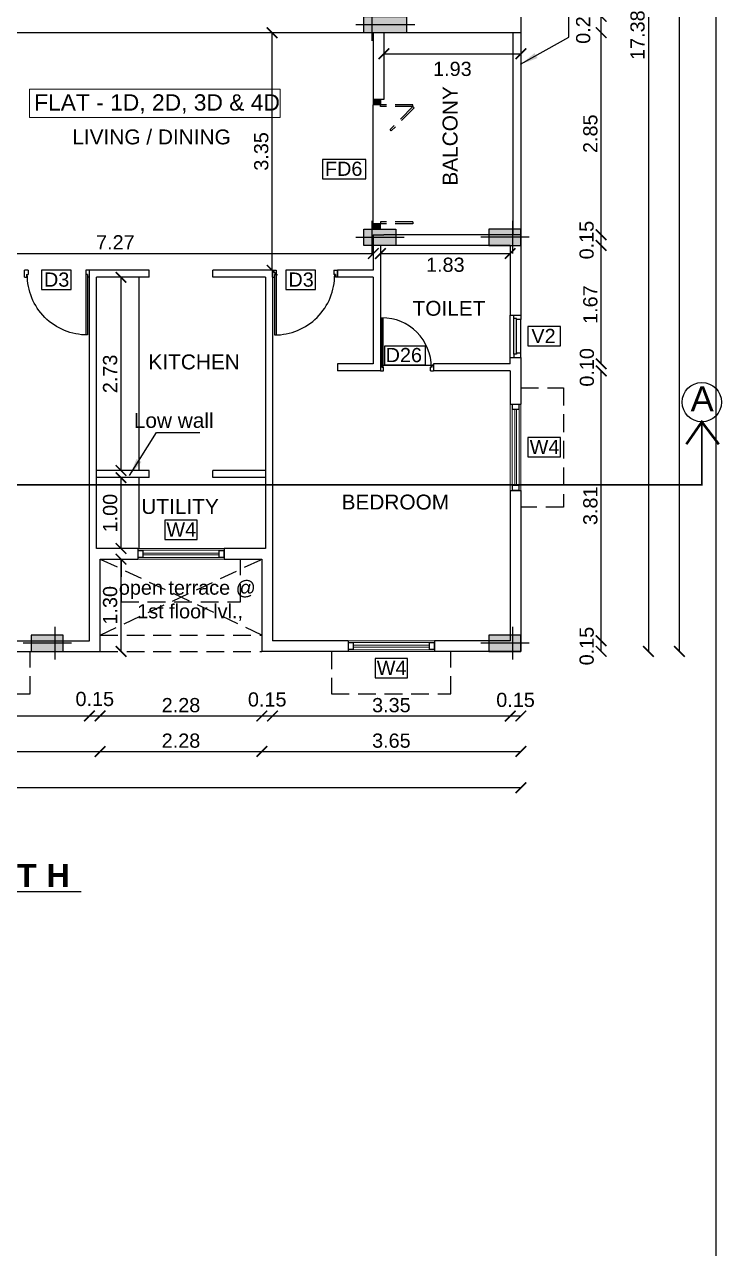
# Model space of a CAD drawing. Header units: metres. Extents: x 2130 to 3135, y 5414 to 5819.
# Drawn here: x 2853.01 to 2862.83, y 5604.87 to 5622.13 of the extents above; entities that cross this region are included whole.
import ezdxf
from ezdxf.enums import TextEntityAlignment as Align

# ---------------------------------------------------------------- set-up
doc = ezdxf.new("R2010")
doc.units = ezdxf.units.M
doc.header["$MEASUREMENT"] = 0
doc.header["$PDMODE"] = 34
for name, pattern in [('HIDDEN', [0.375, 0.25, -0.125]), ('HIDDENX2', [0.75, 0.5, -0.25]), ('PHANTOM2', [1.25, 0.625, -0.125, 0.125, -0.125, 0.125, -0.125])]:
    doc.linetypes.add(name, pattern=pattern)
doc.layers.get('0').update_dxf_attribs({"lineweight": 18})
doc.layers.get('Defpoints').update_dxf_attribs({"lineweight": 18})
for name, color, linetype in [('col', 1, 'Continuous'), ('DIM', 8, 'Continuous'), ('JD', 3, 'Continuous'), ('ROOM NAME TXT', 1, 'Continuous'), ('TITLE', 7, 'Continuous'), ('WALL', 2, 'Continuous'), ('WIN', 5, 'Continuous')]:
    doc.layers.add(name, color=color, linetype=linetype)
for name, color, linetype, lineweight in [('flat name', 6, 'Continuous', 18), ('FURNITURE', 4, 'Continuous', 25), ('text', 7, 'Continuous', 25)]:
    doc.layers.add(name, color=color, linetype=linetype, lineweight=lineweight)
doc.styles.add('A1', font='arial.ttf')
doc.styles.add('R1', font='arial.ttf')
doc.dimstyles.new('DIM-CMDA', dxfattribs={"dimtxt": 0.2, "dimasz": 0.15, "dimexe": 0.05, "dimexo": 0.0625, "dimgap": 0.05, "dimtad": 1, "dimzin": 1, "dimdsep": 46, "dimtxsty": 'R1', "dimblk": 'ARCHTICK', "dimcen": 0.09, "dimse1": 1, "dimse2": 1, "dimclrd": 8, "dimclre": 8, "dimadec": 0, "dimazin": 0, "dimtm": 1e-09, "dimtfac": 1, "dimtofl": 0, "dimtmove": 2, "dimatfit": 3, "dimfxl": 0, "dimtolj": 1, "dimtzin": 0, "dimlwd": -1, "dimlwe": -1, "dimarcsym": 0})

# ---------------------------------------------------------------- blocks, each defined once
blk = doc.blocks.new('A$C451D3D78')
at = {"layer": 'WIN'}
for p, q in [((0.851, 0.887), (0, 0.887)), ((0.851, 0.866), (0.001, 0.866)), ((0.813, 0.915), (0.913, 0.915)), ((0.813, 0.915), (0.813, 0.888)), ((0.851, 0.888), (0.813, 0.888)), ((0.851, 0.888), (0.851, 0.864)), ((0.913, 0.864), (0.851, 0.864)), ((0.913, 0.915), (0.913, 0.864)), ((0.851, 0.027), (0.813, 0.027)), ((0.813, 0), (0.813, 0.027)), ((0.913, 0.051), (0.851, 0.051)), ((0.851, 0.027), (0.851, 0.051)), ((0.913, 0.051), (0.913, 0)), ((0.813, 0), (0.913, 0))]:
    blk.add_line(p, q, dxfattribs=at)
blk.add_arc((0.846, 0.885), 0.846, 179.8207, 270.3545, dxfattribs=at)
blk = doc.blocks.new('A$C43150011')
at = {"layer": 'WIN'}
for p, q in [((0.667, 0.75), (0.749, 0.75)), ((0.667, 0.75), (0.667, 0.728)), ((0.698, 0.728), (0.667, 0.728)), ((0.698, 0.728), (0.698, 0.708)), ((0.749, 0.708), (0.698, 0.708)), ((0.749, 0.708), (0.749, 0.75)), ((0.698, 0.023), (0, 0.023)), ((0.698, 0.04), (0.001, 0.04)), ((0.667, 0), (0.667, 0.022)), ((0.698, 0.022), (0.667, 0.022)), ((0.667, 0), (0.749, 0)), ((0.749, 0.042), (0.698, 0.042)), ((0.698, 0.022), (0.698, 0.042)), ((0.749, 0), (0.749, 0.042))]:
    blk.add_line(p, q, dxfattribs=at)
blk.add_lwpolyline([(0.667, 0), (0.667, 0.75)], dxfattribs=at)
blk.add_arc((0.694, 0.025), 0.693, 89.6455, 180.1793, dxfattribs=at)
blk = doc.blocks.new('A$C36B25374')
at = {"layer": 'WIN', "linetype": 'HIDDEN'}
for p, q in [((0.076, 0.559), (0.076, 0.102)), ((0.102, 0.559), (0.076, 0.559)), ((0.12, 0.577), (0.102, 0.559)), ((0.102, 0.559), (0.102, 0.102)), ((0.102, 0.559), (0.425, 0.236)), ((0.12, 0.577), (0.443, 0.253)), ((1.727, 0.559), (1.727, 0.102)), ((1.727, 0.559), (1.753, 0.559)), ((1.753, 0.559), (1.753, 0.102)), ((0.443, 0.253), (0.425, 0.236)), ((0.102, 0.102), (0.076, 0.102)), ((1.727, 0.102), (1.753, 0.102))]:
    blk.add_line(p, q, dxfattribs=at)
at = {"layer": 'WIN'}
for p, q in [((0, 0), (0, 0.102)), ((0, 0), (0, 0.102)), ((0, 0), (0, 0.102)), ((0, 0), (0, 0.102)), ((0, 0.102), (0.076, 0.102)), ((0, 0), (0.076, 0)), ((0.076, 0.102), (0.076, 0)), ((1.753, 0), (0.076, 0)), ((1.753, 0.102), (1.753, 0)), ((1.829, 0.102), (1.753, 0.102)), ((1.829, 0), (1.753, 0)), ((1.829, 0), (1.829, 0.102)), ((1.829, 0), (1.829, 0.102)), ((1.829, 0), (1.829, 0.102)), ((1.829, 0), (1.829, 0.102))]:
    blk.add_line(p, q, dxfattribs=at)
for points in [[(0, 0.102), (0, 0), (0.076, 0.102), (0.076, 0)], [(1.753, 0.102), (1.753, 0), (1.829, 0.102), (1.829, 0)]]:
    blk.add_solid(points, dxfattribs=at)
blk = doc.blocks.new('A$C5D530010')
at = {"layer": 'WIN', "lineweight": 9}
blk.add_lwpolyline([(0.064, 0.077), (0.064, 1.143), (0.089, 1.143), (0.089, 0.077)], close=True, dxfattribs=at)
at = {"color": 7, "lineweight": 9}
for points in [[(0.025, 1.22), (0.127, 1.22), (0.127, 1.143), (0.025, 1.143)], [(0.025, 0), (0.025, 0.077), (0.127, 0.077), (0.127, 0)]]:
    blk.add_wipeout(points, dxfattribs=at).dxf.layer = 'WIN'
at = {"layer": 'WIN', "lineweight": 9}
for p, q in [((0, 0), (0, 1.22)), ((0.15, 0), (0.15, 1.22)), ((0.025, 1.143), (0.025, 0.077)), ((0.127, 1.143), (0.127, 0.077))]:
    blk.add_line(p, q, dxfattribs=at)
at = {"layer": 'WIN', "color": 7, "lineweight": 9}
for points in [[(0.025, 1.22), (0.025, 1.143), (0.127, 1.143), (0.127, 1.22), (0.025, 1.22)], [(0.127, 0), (0.025, 0), (0.025, 0.077), (0.127, 0.077), (0.127, 0)]]:
    blk.add_lwpolyline(points, dxfattribs=at)
for points in [[(0.031, 1.214), (0.031, 1.149), (0.121, 1.149), (0.121, 1.214)], [(0.121, 0.006), (0.031, 0.006), (0.031, 0.071), (0.121, 0.071)]]:
    blk.add_lwpolyline(points, close=True, dxfattribs=at)
blk = doc.blocks.new('A$C1E3E09E3')
at = {"layer": 'WIN'}
for p, q in [((0, 0.6), (0, 0)), ((0.05, 0.551), (0.05, 0.049)), ((0.087, 0.537), (0.087, 0.063)), ((0.15, 0.537), (0.15, 0.063))]:
    blk.add_line(p, q, dxfattribs=at)
at = {"layer": 'WIN', "color": 9}
for points in [[(0.05, 0.551), (0.05, 0.6), (0.15, 0.6), (0.15, 0.537), (0.087, 0.537), (0.087, 0.551), (0.05, 0.551)], [(0.05, 0.049), (0.05, 0), (0.15, 0), (0.15, 0.063), (0.087, 0.063), (0.087, 0.049), (0.05, 0.049)]]:
    blk.add_lwpolyline(points, dxfattribs=at)
blk = doc.blocks.new('230x600')
blk.add_hatch(color=0).paths.add_polyline_path([(1593.962, -175.039), (1594.192, -175.039), (1594.192, -175.639), (1593.962, -175.639)])
at = {"color": 0}
for p, q in [((1594.077, -174.924), (1594.077, -175.754)), ((1593.847, -175.154), (1594.307, -175.154))]:
    blk.add_line(p, q, dxfattribs=at)
blk.add_lwpolyline([(1593.962, -175.039), (1594.192, -175.039), (1594.192, -175.639), (1593.962, -175.639)], close=True, dxfattribs=at)
blk = doc.blocks.new('230x450')
blk.add_hatch(color=0).paths.add_polyline_path([(1594.873, -175.039), (1595.103, -175.039), (1595.103, -175.489), (1594.873, -175.489)])
at = {"color": 0}
for p, q in [((1594.988, -174.924), (1594.988, -175.604)), ((1594.758, -175.154), (1595.218, -175.154))]:
    blk.add_line(p, q, dxfattribs=at)
blk.add_lwpolyline([(1594.873, -175.039), (1595.103, -175.039), (1595.103, -175.489), (1594.873, -175.489)], close=True, dxfattribs=at)
blk = doc.blocks.new('_ArchTick')
at = {"color": 0, "linetype": 'ByBlock', "const_width": 0.15}
blk.add_lwpolyline([(-0.5, -0.5), (0.5, 0.5)], dxfattribs=at)
blk = doc.blocks.new('*D635')
at = {"layer": 'Defpoints', "color": 0}
for p in [(2850.575, 5614.056), (2853.925, 5613.868), (2853.925, 5612.376)]:
    blk.add_point(p, dxfattribs=at)
at = {"layer": 'DIM', "color": 8}
blk.add_line((2850.575, 5612.376), (2853.925, 5612.376), dxfattribs=at)
at = {"layer": 'DIM', "color": 8, "xscale": 0.15, "yscale": 0.15, "zscale": 0.15, "rotation": 180}
blk.add_blockref('_ArchTick', (2850.575, 5612.376), dxfattribs=at)
at = {"layer": 'DIM', "color": 8, "xscale": 0.15, "yscale": 0.15, "zscale": 0.15}
blk.add_blockref('_ArchTick', (2853.925, 5612.376), dxfattribs=at)
at = {"layer": 'DIM', "color": 0, "insert": (2852.25, 5612.528), "char_height": 0.2, "attachment_point": 5, "style": 'R1'}
blk.add_mtext('\\A1;3.35', dxfattribs=at)
blk = doc.blocks.new('*D636')
at = {"layer": 'Defpoints', "color": 0}
for p in [(2853.925, 5613.868), (2854.075, 5613.824), (2854.075, 5612.376)]:
    blk.add_point(p, dxfattribs=at)
at = {"layer": 'DIM', "color": 8}
blk.add_line((2853.925, 5612.376), (2854.075, 5612.376), dxfattribs=at)
at = {"layer": 'DIM', "color": 8, "xscale": 0.15, "yscale": 0.15, "zscale": 0.15, "rotation": 180}
blk.add_blockref('_ArchTick', (2853.925, 5612.376), dxfattribs=at)
at = {"layer": 'DIM', "color": 8, "xscale": 0.15, "yscale": 0.15, "zscale": 0.15}
blk.add_blockref('_ArchTick', (2854.075, 5612.376), dxfattribs=at)
at = {"layer": 'DIM', "color": 0, "insert": (2854, 5612.615), "char_height": 0.2, "attachment_point": 5, "style": 'R1'}
blk.add_mtext('\\A1;0.15', dxfattribs=at)
blk = doc.blocks.new('*D637')
at = {"layer": 'Defpoints', "color": 0}
for p in [(2854.075, 5613.824), (2856.355, 5613.765), (2856.355, 5612.376)]:
    blk.add_point(p, dxfattribs=at)
at = {"layer": 'DIM', "color": 8}
blk.add_line((2854.075, 5612.376), (2856.355, 5612.376), dxfattribs=at)
at = {"layer": 'DIM', "color": 8, "xscale": 0.15, "yscale": 0.15, "zscale": 0.15, "rotation": 180}
blk.add_blockref('_ArchTick', (2854.075, 5612.376), dxfattribs=at)
at = {"layer": 'DIM', "color": 8, "xscale": 0.15, "yscale": 0.15, "zscale": 0.15}
blk.add_blockref('_ArchTick', (2856.355, 5612.376), dxfattribs=at)
at = {"layer": 'DIM', "color": 0, "insert": (2855.215, 5612.528), "char_height": 0.2, "attachment_point": 5, "style": 'R1'}
blk.add_mtext('\\A1;2.28', dxfattribs=at)
blk = doc.blocks.new('*D638')
at = {"layer": 'Defpoints', "color": 0}
for p in [(2856.355, 5613.765), (2856.505, 5613.765), (2856.505, 5612.376)]:
    blk.add_point(p, dxfattribs=at)
at = {"layer": 'DIM', "color": 8}
blk.add_line((2856.355, 5612.376), (2856.505, 5612.376), dxfattribs=at)
at = {"layer": 'DIM', "color": 8, "xscale": 0.15, "yscale": 0.15, "zscale": 0.15, "rotation": 180}
blk.add_blockref('_ArchTick', (2856.355, 5612.376), dxfattribs=at)
at = {"layer": 'DIM', "color": 8, "xscale": 0.15, "yscale": 0.15, "zscale": 0.15}
blk.add_blockref('_ArchTick', (2856.505, 5612.376), dxfattribs=at)
at = {"layer": 'DIM', "color": 0, "insert": (2856.43, 5612.608), "char_height": 0.2, "attachment_point": 5, "style": 'R1'}
blk.add_mtext('\\A1;0.15', dxfattribs=at)
blk = doc.blocks.new('*D639')
at = {"layer": 'Defpoints', "color": 0}
for p in [(2856.505, 5613.765), (2859.855, 5613.852), (2859.855, 5612.376)]:
    blk.add_point(p, dxfattribs=at)
at = {"layer": 'DIM', "color": 8}
blk.add_line((2856.505, 5612.376), (2859.855, 5612.376), dxfattribs=at)
at = {"layer": 'DIM', "color": 8, "xscale": 0.15, "yscale": 0.15, "zscale": 0.15, "rotation": 180}
blk.add_blockref('_ArchTick', (2856.505, 5612.376), dxfattribs=at)
at = {"layer": 'DIM', "color": 8, "xscale": 0.15, "yscale": 0.15, "zscale": 0.15}
blk.add_blockref('_ArchTick', (2859.855, 5612.376), dxfattribs=at)
at = {"layer": 'DIM', "color": 0, "insert": (2858.18, 5612.528), "char_height": 0.2, "attachment_point": 5, "style": 'R1'}
blk.add_mtext('\\A1;3.35', dxfattribs=at)
blk = doc.blocks.new('*D640')
at = {"layer": 'Defpoints', "color": 0}
for p in [(2859.855, 5613.852), (2860.005, 5613.808), (2860.005, 5612.376)]:
    blk.add_point(p, dxfattribs=at)
at = {"layer": 'DIM', "color": 8}
blk.add_line((2859.855, 5612.376), (2860.005, 5612.376), dxfattribs=at)
at = {"layer": 'DIM', "color": 8, "xscale": 0.15, "yscale": 0.15, "zscale": 0.15, "rotation": 180}
blk.add_blockref('_ArchTick', (2859.855, 5612.376), dxfattribs=at)
at = {"layer": 'DIM', "color": 8, "xscale": 0.15, "yscale": 0.15, "zscale": 0.15}
blk.add_blockref('_ArchTick', (2860.005, 5612.376), dxfattribs=at)
at = {"layer": 'DIM', "color": 0, "insert": (2859.93, 5612.602), "char_height": 0.2, "attachment_point": 5, "style": 'R1'}
blk.add_mtext('\\A1;0.15', dxfattribs=at)
blk = doc.blocks.new('*D208')
at = {"layer": 'Defpoints', "color": 0}
for p in [(2850.425, 5614.129), (2854.075, 5613.824), (2854.075, 5611.875)]:
    blk.add_point(p, dxfattribs=at)
at = {"layer": 'DIM', "color": 8}
blk.add_line((2850.425, 5611.875), (2854.075, 5611.875), dxfattribs=at)
at = {"layer": 'DIM', "color": 8, "xscale": 0.15, "yscale": 0.15, "zscale": 0.15, "rotation": 180}
blk.add_blockref('_ArchTick', (2850.425, 5611.875), dxfattribs=at)
at = {"layer": 'DIM', "color": 8, "xscale": 0.15, "yscale": 0.15, "zscale": 0.15}
blk.add_blockref('_ArchTick', (2854.075, 5611.875), dxfattribs=at)
at = {"layer": 'DIM', "color": 4, "insert": (2852.25, 5612.027), "char_height": 0.2, "attachment_point": 5, "style": 'R1'}
blk.add_mtext('\\A1;3.65', dxfattribs=at)
blk = doc.blocks.new('*D209')
at = {"layer": 'Defpoints', "color": 0}
for p in [(2854.075, 5613.824), (2856.355, 5613.765), (2856.355, 5611.875)]:
    blk.add_point(p, dxfattribs=at)
at = {"layer": 'DIM', "color": 8}
blk.add_line((2854.075, 5611.875), (2856.355, 5611.875), dxfattribs=at)
at = {"layer": 'DIM', "color": 8, "xscale": 0.15, "yscale": 0.15, "zscale": 0.15, "rotation": 180}
blk.add_blockref('_ArchTick', (2854.075, 5611.875), dxfattribs=at)
at = {"layer": 'DIM', "color": 8, "xscale": 0.15, "yscale": 0.15, "zscale": 0.15}
blk.add_blockref('_ArchTick', (2856.355, 5611.875), dxfattribs=at)
at = {"layer": 'DIM', "color": 4, "insert": (2855.215, 5612.027), "char_height": 0.2, "attachment_point": 5, "style": 'R1'}
blk.add_mtext('\\A1;2.28', dxfattribs=at)
blk = doc.blocks.new('*D210')
at = {"layer": 'Defpoints', "color": 0}
for p in [(2856.355, 5613.765), (2860.005, 5613.808), (2860.005, 5611.875)]:
    blk.add_point(p, dxfattribs=at)
at = {"layer": 'DIM', "color": 8}
blk.add_line((2856.355, 5611.875), (2860.005, 5611.875), dxfattribs=at)
at = {"layer": 'DIM', "color": 8, "xscale": 0.15, "yscale": 0.15, "zscale": 0.15, "rotation": 180}
blk.add_blockref('_ArchTick', (2856.355, 5611.875), dxfattribs=at)
at = {"layer": 'DIM', "color": 8, "xscale": 0.15, "yscale": 0.15, "zscale": 0.15}
blk.add_blockref('_ArchTick', (2860.005, 5611.875), dxfattribs=at)
at = {"layer": 'DIM', "color": 4, "insert": (2858.18, 5612.027), "char_height": 0.2, "attachment_point": 5, "style": 'R1'}
blk.add_mtext('\\A1;3.65', dxfattribs=at)
blk = doc.blocks.new('*D211')
at = {"layer": 'Defpoints', "color": 0}
for p in [(2837.205, 5614.032), (2860.005, 5613.808), (2837.205, 5611.365)]:
    blk.add_point(p, dxfattribs=at)
at = {"layer": 'DIM', "color": 8}
blk.add_line((2860.005, 5611.365), (2837.205, 5611.365), dxfattribs=at)
at = {"layer": 'DIM', "color": 8, "xscale": 0.15, "yscale": 0.15, "zscale": 0.15, "rotation": 180}
blk.add_blockref('_ArchTick', (2837.205, 5611.365), dxfattribs=at)
at = {"layer": 'DIM', "color": 8, "xscale": 0.15, "yscale": 0.15, "zscale": 0.15}
blk.add_blockref('_ArchTick', (2860.005, 5611.365), dxfattribs=at)
at = {"layer": 'DIM', "color": 2, "insert": (2848.605, 5611.528), "char_height": 0.22, "attachment_point": 5, "style": 'R1'}
blk.add_mtext('\\A1;22.80', dxfattribs=at)
blk = doc.blocks.new('*D645')
at = {"layer": 'Defpoints', "color": 0}
for p in [(2859.243, 5613.437), (2861.137, 5613.437), (2859.243, 5613.287)]:
    blk.add_point(p, dxfattribs=at)
at = {"layer": 'DIM', "color": 8}
blk.add_line((2861.137, 5613.287), (2861.137, 5613.437), dxfattribs=at)
at = {"layer": 'DIM', "color": 8, "xscale": 0.15, "yscale": 0.15, "zscale": 0.15}
for p, rotation in [((2861.137, 5613.437), 90), ((2861.137, 5613.287), 270)]:
    blk.add_blockref('_ArchTick', p, dxfattribs=dict(at, rotation=rotation))
at = {"layer": 'DIM', "color": 0, "insert": (2860.933, 5613.362), "char_height": 0.2, "attachment_point": 5, "rotation": 90, "style": 'R1'}
blk.add_mtext('\\A1;0.15', dxfattribs=at)
blk = doc.blocks.new('*D646')
at = {"layer": 'Defpoints', "color": 0}
for p in [(2859.47, 5617.242), (2861.137, 5617.242), (2859.243, 5613.437)]:
    blk.add_point(p, dxfattribs=at)
at = {"layer": 'DIM', "color": 8}
blk.add_line((2861.137, 5613.437), (2861.137, 5617.242), dxfattribs=at)
at = {"layer": 'DIM', "color": 8, "xscale": 0.15, "yscale": 0.15, "zscale": 0.15}
for p, rotation in [((2861.137, 5617.242), 90), ((2861.137, 5613.437), 270)]:
    blk.add_blockref('_ArchTick', p, dxfattribs=dict(at, rotation=rotation))
at = {"layer": 'DIM', "color": 0, "insert": (2860.985, 5615.34), "char_height": 0.2, "attachment_point": 5, "rotation": 90, "style": 'R1'}
blk.add_mtext('\\A1;3.81', dxfattribs=at)
blk = doc.blocks.new('*D647')
at = {"layer": 'Defpoints', "color": 0}
for p in [(2859.497, 5617.342), (2861.137, 5617.342), (2859.47, 5617.242)]:
    blk.add_point(p, dxfattribs=at)
at = {"layer": 'DIM', "color": 0, "insert": (2860.936, 5617.292), "char_height": 0.2, "attachment_point": 5, "rotation": 90, "style": 'R1'}
blk.add_mtext('\\A1;0.10', dxfattribs=at)
blk = doc.blocks.new('*D648')
at = {"layer": 'Defpoints', "color": 0}
for p in [(2859.242, 5619.012), (2861.137, 5619.012), (2859.497, 5617.342)]:
    blk.add_point(p, dxfattribs=at)
at = {"layer": 'DIM', "color": 8}
blk.add_line((2861.137, 5617.342), (2861.137, 5619.012), dxfattribs=at)
at = {"layer": 'DIM', "color": 8, "xscale": 0.15, "yscale": 0.15, "zscale": 0.15}
for p, rotation in [((2861.137, 5619.012), 90), ((2861.137, 5617.342), 270)]:
    blk.add_blockref('_ArchTick', p, dxfattribs=dict(at, rotation=rotation))
at = {"layer": 'DIM', "color": 0, "insert": (2860.985, 5618.177), "char_height": 0.2, "attachment_point": 5, "rotation": 90, "style": 'R1'}
blk.add_mtext('\\A1;1.67', dxfattribs=at)
blk = doc.blocks.new('*D649')
at = {"layer": 'Defpoints', "color": 0}
for p in [(2859.248, 5619.162), (2861.137, 5619.162), (2859.242, 5619.012)]:
    blk.add_point(p, dxfattribs=at)
at = {"layer": 'DIM', "color": 8}
blk.add_line((2861.137, 5619.012), (2861.137, 5619.162), dxfattribs=at)
at = {"layer": 'DIM', "color": 8, "xscale": 0.15, "yscale": 0.15, "zscale": 0.15}
for p, rotation in [((2861.137, 5619.162), 90), ((2861.137, 5619.012), 270)]:
    blk.add_blockref('_ArchTick', p, dxfattribs=dict(at, rotation=rotation))
at = {"layer": 'DIM', "color": 0, "insert": (2860.932, 5619.087), "char_height": 0.2, "attachment_point": 5, "rotation": 90, "style": 'R1'}
blk.add_mtext('\\A1;0.15', dxfattribs=at)
blk = doc.blocks.new('*D538')
at = {"layer": 'Defpoints', "color": 0}
for p in [(2859.486, 5622.012), (2861.137, 5622.012), (2859.248, 5619.162)]:
    blk.add_point(p, dxfattribs=at)
at = {"layer": 'DIM', "color": 8}
blk.add_line((2861.137, 5619.162), (2861.137, 5622.012), dxfattribs=at)
at = {"layer": 'DIM', "color": 8, "xscale": 0.15, "yscale": 0.15, "zscale": 0.15}
for p, rotation in [((2861.137, 5622.012), 90), ((2861.137, 5619.162), 270)]:
    blk.add_blockref('_ArchTick', p, dxfattribs=dict(at, rotation=rotation))
at = {"layer": 'DIM', "color": 0, "insert": (2860.985, 5620.587), "char_height": 0.2, "attachment_point": 5, "rotation": 90, "style": 'R1'}
blk.add_mtext('\\A1;2.85', dxfattribs=at)
blk = doc.blocks.new('*D539')
at = {"layer": 'Defpoints', "color": 0}
for p in [(2859.514, 5622.242), (2861.137, 5622.242), (2859.486, 5622.012)]:
    blk.add_point(p, dxfattribs=at)
at = {"layer": 'DIM', "color": 8}
blk.add_line((2861.137, 5622.012), (2861.137, 5622.242), dxfattribs=at)
at = {"layer": 'DIM', "color": 8, "xscale": 0.15, "yscale": 0.15, "zscale": 0.15}
for p, rotation in [((2861.137, 5622.242), 90), ((2861.137, 5622.012), 270)]:
    blk.add_blockref('_ArchTick', p, dxfattribs=dict(at, rotation=rotation))
at = {"layer": 'DIM', "color": 0, "insert": (2860.884, 5622.127), "char_height": 0.2, "attachment_point": 5, "rotation": 90, "style": 'R1'}
blk.add_mtext('\\A1;0.23', dxfattribs=at)
blk = doc.blocks.new('*D561')
at = {"layer": 'Defpoints', "color": 0}
for p in [(2857.742, 5630.667), (2859.397, 5613.287), (2861.802, 5613.287)]:
    blk.add_point(p, dxfattribs=at)
at = {"layer": 'DIM', "color": 8}
blk.add_line((2861.802, 5630.667), (2861.802, 5613.287), dxfattribs=at)
at = {"layer": 'DIM', "color": 8, "xscale": 0.15, "yscale": 0.15, "zscale": 0.15}
for p, rotation in [((2861.802, 5630.667), 90), ((2861.802, 5613.287), 270)]:
    blk.add_blockref('_ArchTick', p, dxfattribs=dict(at, rotation=rotation))
at = {"layer": 'DIM', "color": 4, "insert": (2861.65, 5621.977), "char_height": 0.2, "attachment_point": 5, "rotation": 90, "style": 'R1'}
blk.add_mtext('\\A1;17.38', dxfattribs=at)
blk = doc.blocks.new('*D232')
at = {"layer": 'Defpoints', "color": 0}
for p in [(2854.25, 5614.587), (2854.37, 5614.587), (2854.25, 5613.287)]:
    blk.add_point(p, dxfattribs=at)
at = {"layer": 'DIM', "color": 8}
blk.add_line((2854.37, 5613.287), (2854.37, 5614.587), dxfattribs=at)
at = {"layer": 'DIM', "color": 8, "xscale": 0.15, "yscale": 0.15, "zscale": 0.15}
for p, rotation in [((2854.37, 5614.587), 90), ((2854.37, 5613.287), 270)]:
    blk.add_blockref('_ArchTick', p, dxfattribs=dict(at, rotation=rotation))
at = {"layer": 'DIM', "color": 0, "insert": (2854.217, 5613.937), "char_height": 0.2, "attachment_point": 5, "rotation": 90, "style": 'R1'}
blk.add_mtext('\\A1;1.30', dxfattribs=at)
blk = doc.blocks.new('*D233')
at = {"layer": 'Defpoints', "color": 0}
for p in [(2854.37, 5615.737), (2854.516, 5615.737), (2854.516, 5614.737)]:
    blk.add_point(p, dxfattribs=at)
at = {"layer": 'DIM', "color": 8}
blk.add_line((2854.37, 5614.737), (2854.37, 5615.737), dxfattribs=at)
at = {"layer": 'DIM', "color": 8, "xscale": 0.15, "yscale": 0.15, "zscale": 0.15}
for p, rotation in [((2854.37, 5615.737), 90), ((2854.37, 5614.737), 270)]:
    blk.add_blockref('_ArchTick', p, dxfattribs=dict(at, rotation=rotation))
at = {"layer": 'DIM', "color": 0, "insert": (2854.217, 5615.237), "char_height": 0.2, "attachment_point": 5, "rotation": 90, "style": 'R1'}
blk.add_mtext('\\A1;1.00', dxfattribs=at)
blk = doc.blocks.new('*D234')
at = {"layer": 'Defpoints', "color": 0}
for p in [(2854.37, 5618.562), (2854.535, 5618.562), (2854.535, 5615.837)]:
    blk.add_point(p, dxfattribs=at)
at = {"layer": 'DIM', "color": 8}
blk.add_line((2854.37, 5615.837), (2854.37, 5618.562), dxfattribs=at)
at = {"layer": 'DIM', "color": 8, "xscale": 0.15, "yscale": 0.15, "zscale": 0.15}
for p, rotation in [((2854.37, 5618.562), 90), ((2854.37, 5615.837), 270)]:
    blk.add_blockref('_ArchTick', p, dxfattribs=dict(at, rotation=rotation))
at = {"layer": 'DIM', "color": 0, "insert": (2854.217, 5617.2), "char_height": 0.2, "attachment_point": 5, "rotation": 90, "style": 'R1'}
blk.add_mtext('\\A1;2.73', dxfattribs=at)
blk = doc.blocks.new('*D235')
at = {"layer": 'Defpoints', "color": 0}
for p in [(2858.025, 5618.897), (2859.855, 5618.897), (2859.855, 5618.756)]:
    blk.add_point(p, dxfattribs=at)
at = {"layer": 'DIM', "color": 8}
blk.add_line((2858.025, 5618.897), (2859.855, 5618.897), dxfattribs=at)
at = {"layer": 'DIM', "color": 8, "xscale": 0.15, "yscale": 0.15, "zscale": 0.15, "rotation": 180}
blk.add_blockref('_ArchTick', (2858.025, 5618.897), dxfattribs=at)
at = {"layer": 'DIM', "color": 8, "xscale": 0.15, "yscale": 0.15, "zscale": 0.15}
blk.add_blockref('_ArchTick', (2859.855, 5618.897), dxfattribs=at)
at = {"layer": 'DIM', "color": 0, "insert": (2858.94, 5618.738), "char_height": 0.2, "attachment_point": 5, "style": 'R1'}
blk.add_mtext('\\A1;1.83', dxfattribs=at)
blk = doc.blocks.new('*D236')
at = {"layer": 'Defpoints', "color": 0}
for p in [(2857.925, 5621.542), (2850.655, 5620.52), (2857.925, 5618.897)]:
    blk.add_point(p, dxfattribs=at)
at = {"layer": 'DIM', "color": 8}
blk.add_line((2850.655, 5618.897), (2857.925, 5618.897), dxfattribs=at)
at = {"layer": 'DIM', "color": 8, "xscale": 0.15, "yscale": 0.15, "zscale": 0.15, "rotation": 180}
blk.add_blockref('_ArchTick', (2850.655, 5618.897), dxfattribs=at)
at = {"layer": 'DIM', "color": 8, "xscale": 0.15, "yscale": 0.15, "zscale": 0.15}
blk.add_blockref('_ArchTick', (2857.925, 5618.897), dxfattribs=at)
at = {"layer": 'DIM', "color": 0, "insert": (2854.29, 5619.056), "char_height": 0.2, "attachment_point": 5, "style": 'R1'}
blk.add_mtext('\\A1;7.27', dxfattribs=at)
blk = doc.blocks.new('*D237')
at = {"layer": 'Defpoints', "color": 0}
for p in [(2860.005, 5621.714), (2858.075, 5621.542), (2860.005, 5621.542)]:
    blk.add_point(p, dxfattribs=at)
at = {"layer": 'DIM', "color": 8}
blk.add_line((2858.075, 5621.714), (2860.005, 5621.714), dxfattribs=at)
at = {"layer": 'DIM', "color": 8, "xscale": 0.15, "yscale": 0.15, "zscale": 0.15, "rotation": 180}
blk.add_blockref('_ArchTick', (2858.075, 5621.714), dxfattribs=at)
at = {"layer": 'DIM', "color": 8, "xscale": 0.15, "yscale": 0.15, "zscale": 0.15}
blk.add_blockref('_ArchTick', (2860.005, 5621.714), dxfattribs=at)
at = {"layer": 'DIM', "color": 0, "insert": (2859.04, 5621.5), "char_height": 0.2, "attachment_point": 5, "style": 'R1'}
blk.add_mtext('\\A1;1.93', dxfattribs=at)
blk = doc.blocks.new('*D238')
at = {"layer": 'Defpoints', "color": 0}
for p in [(2856.428, 5622.012), (2856.499, 5622.012), (2856.428, 5618.662)]:
    blk.add_point(p, dxfattribs=at)
at = {"layer": 'DIM', "color": 8}
blk.add_line((2856.499, 5618.662), (2856.499, 5622.012), dxfattribs=at)
at = {"layer": 'DIM', "color": 8, "xscale": 0.15, "yscale": 0.15, "zscale": 0.15}
for p, rotation in [((2856.499, 5622.012), 90), ((2856.499, 5618.662), 270)]:
    blk.add_blockref('_ArchTick', p, dxfattribs=dict(at, rotation=rotation))
at = {"layer": 'DIM', "color": 0, "insert": (2856.347, 5620.337), "char_height": 0.2, "attachment_point": 5, "rotation": 90, "style": 'R1'}
blk.add_mtext('\\A1;3.35', dxfattribs=at)
blk = doc.blocks.new('*D495')
at = {"layer": 'Defpoints', "color": 0}
for p in [(2859.301, 5649.267), (2862.239, 5649.267), (2859.397, 5613.287)]:
    blk.add_point(p, dxfattribs=at)
at = {"layer": 'DIM', "color": 8}
blk.add_line((2862.239, 5613.287), (2862.239, 5649.267), dxfattribs=at)
at = {"layer": 'DIM', "color": 8, "xscale": 0.15, "yscale": 0.15, "zscale": 0.15}
for p, rotation in [((2862.239, 5649.267), 90), ((2862.239, 5613.287), 270)]:
    blk.add_blockref('_ArchTick', p, dxfattribs=dict(at, rotation=rotation))
at = {"layer": 'DIM', "color": 2, "insert": (2862.077, 5631.277), "char_height": 0.22, "attachment_point": 5, "rotation": 90, "style": 'R1'}
blk.add_mtext('\\A1;35.98', dxfattribs=at)

msp = doc.modelspace()

# ---------------------------------------------------------------- linework, layer by layer
at = {"layer": 'flat name', "color": 5}
msp.add_lwpolyline([(2853.079, 5621.214), (2856.614, 5621.214), (2856.614, 5620.818), (2853.079, 5620.818)], close=True, dxfattribs=at)
at = {"layer": 'FURNITURE'}
msp.add_line((2854.625, 5615.837), (2854.625, 5618.562), dxfattribs=at)
at = {"layer": 'JD', "color": 8}
for points in [[(2857.818, 5620.225), (2857.209, 5620.225), (2857.209, 5619.951), (2857.818, 5619.951)], [(2853.668, 5618.662), (2853.248, 5618.662), (2853.248, 5618.389), (2853.668, 5618.389)], [(2857.113, 5618.662), (2856.694, 5618.662), (2856.694, 5618.389), (2857.113, 5618.389)], [(2860.564, 5617.867), (2860.105, 5617.867), (2860.105, 5617.594), (2860.564, 5617.594)], [(2858.089, 5617.598), (2858.658, 5617.598), (2858.658, 5617.324), (2858.089, 5617.324)], [(2860.564, 5616.302), (2860.105, 5616.302), (2860.105, 5616.029), (2860.564, 5616.029)], [(2855.444, 5615.137), (2854.985, 5615.137), (2854.985, 5614.863), (2855.444, 5614.863)], [(2858.409, 5613.187), (2857.95, 5613.187), (2857.95, 5612.914), (2858.409, 5612.914)]]:
    msp.add_lwpolyline(points, close=True, dxfattribs=at)
at = {"layer": 'ROOM NAME TXT', "color": 7, "linetype": 'HIDDENX2', "ltscale": 6, "const_width": 0.0356}
msp.add_lwpolyline([(2862.795, 5616.207), (2862.555, 5616.523), (2862.337, 5616.208)], dxfattribs=at)
at = {"layer": 'text', "color": 7}
msp.add_circle((2862.555, 5616.801), 0.277, dxfattribs=at)
at = {"layer": 'WALL'}
for p, q in [((2857.925, 5622.012), (2850.425, 5622.012)), ((2860.005, 5622.012), (2858.075, 5622.012)), ((2860.005, 5619.162), (2858.075, 5619.162)), ((2859.855, 5619.012), (2858.025, 5619.012)), ((2854.765, 5618.662), (2853.925, 5618.662)), ((2854.765, 5618.562), (2854.025, 5618.562)), ((2856.505, 5618.662), (2855.665, 5618.662)), ((2856.405, 5618.562), (2855.665, 5618.562)), ((2857.925, 5618.662), (2857.42, 5618.662)), ((2857.925, 5618.562), (2857.42, 5618.562)), ((2859.855, 5618.03), (2860.005, 5618.03)), ((2857.925, 5617.342), (2857.42, 5617.342)), ((2859.855, 5617.342), (2858.775, 5617.342)), ((2859.855, 5617.43), (2860.005, 5617.43)), ((2858.025, 5617.242), (2857.42, 5617.242)), ((2859.855, 5617.242), (2858.775, 5617.242))]:
    msp.add_line(p, q, dxfattribs=at)
at = {"layer": 'WALL', "color": 2}
for p, q in [((2857.925, 5622.012), (2857.925, 5621.071)), ((2858.075, 5622.012), (2858.075, 5621.071)), ((2857.925, 5619.162), (2857.925, 5618.662)), ((2860.005, 5619.162), (2860.005, 5618.03)), ((2858.025, 5619.012), (2858.025, 5617.242)), ((2859.855, 5619.012), (2859.855, 5618.03)), ((2853.925, 5613.437), (2853.925, 5618.662)), ((2854.025, 5614.737), (2854.025, 5618.562)), ((2856.405, 5618.562), (2856.405, 5614.737)), ((2856.505, 5618.662), (2856.505, 5613.437)), ((2857.42, 5618.662), (2857.42, 5618.562)), ((2857.925, 5618.562), (2857.925, 5617.342)), ((2857.42, 5617.342), (2857.42, 5617.242)), ((2858.775, 5617.342), (2858.775, 5617.242)), ((2860.005, 5617.43), (2860.005, 5616.775)), ((2859.855, 5617.242), (2859.855, 5616.775)), ((2859.855, 5615.555), (2859.855, 5613.437)), ((2860.005, 5615.555), (2860.005, 5613.287)), ((2854.605, 5614.737), (2854.025, 5614.737)), ((2856.405, 5614.737), (2855.825, 5614.737)), ((2854.075, 5614.587), (2854.605, 5614.587)), ((2854.075, 5613.287), (2854.075, 5614.587)), ((2855.825, 5614.587), (2856.355, 5614.587)), ((2856.355, 5614.587), (2856.355, 5613.287)), ((2852.86, 5613.437), (2853.925, 5613.437)), ((2857.57, 5613.437), (2856.505, 5613.437)), ((2859.855, 5613.437), (2858.79, 5613.437)), ((2852.86, 5613.287), (2854.075, 5613.287)), ((2857.57, 5613.287), (2856.355, 5613.287)), ((2860.005, 5613.287), (2858.79, 5613.287))]:
    msp.add_line(p, q, dxfattribs=at)
at = {"layer": 'WALL', "linetype": 'Continuous'}
for p, q in [((2859.855, 5615.555), (2860.005, 5615.555)), ((2854.605, 5614.737), (2854.605, 5614.587)), ((2857.57, 5613.437), (2857.57, 5613.287))]:
    msp.add_line(p, q, dxfattribs=at)
at = {"layer": 'WALL', "color": 8, "linetype": 'HIDDEN'}
for p, q in [((2854.075, 5613.517), (2856.355, 5613.517)), ((2854.075, 5613.287), (2856.355, 5613.287))]:
    msp.add_line(p, q, dxfattribs=at)
at = {"layer": 'WALL'}
for points in [[(2860.005, 5622.242), (2860.005, 5622.012)], [(2859.855, 5617.342), (2859.855, 5617.43)], [(2859.855, 5616.775), (2860.005, 5616.775)], [(2859.855, 5615.555), (2860.005, 5615.555)], [(2854.605, 5614.737), (2854.605, 5614.587)], [(2855.825, 5614.737), (2855.825, 5614.587)], [(2857.57, 5613.437), (2857.57, 5613.287)], [(2858.79, 5613.437), (2858.79, 5613.287)]]:
    msp.add_lwpolyline(points, dxfattribs=at)
at = {"layer": 'WALL', "color": 2}
for points in [[(2858.075, 5621.071), (2857.925, 5621.071)], [(2857.925, 5619.162), (2858.075, 5619.162)], [(2854.765, 5618.562), (2854.765, 5618.662)], [(2855.665, 5618.562), (2855.665, 5618.662)]]:
    msp.add_lwpolyline(points, dxfattribs=at)
at = {"layer": 'WIN', "linetype": 'Continuous'}
for p, q in [((2859.89, 5622.012), (2859.89, 5619.162)), ((2860.005, 5622.012), (2860.005, 5619.162)), ((2854.765, 5615.837), (2854.025, 5615.837)), ((2856.405, 5615.837), (2855.665, 5615.837)), ((2854.765, 5615.737), (2854.025, 5615.737)), ((2856.405, 5615.737), (2855.665, 5615.737))]:
    msp.add_line(p, q, dxfattribs=at)
for points in [[(2854.765, 5615.737), (2854.765, 5615.837)], [(2855.665, 5615.737), (2855.665, 5615.837)]]:
    msp.add_lwpolyline(points, dxfattribs=at)
at = {"layer": 'WIN', "linetype": 'HIDDEN'}
msp.add_lwpolyline([(2851.405, 5613.287), (2851.405, 5613.287), (2851.405, 5612.687), (2853.09, 5612.687), (2853.09, 5612.687), (2853.09, 5613.287)], dxfattribs=at)

# ---------------------------------------------------------------- block references
at = {"layer": 'col', "color": 4, "rotation": 90}
msp.add_blockref('230x600', (2682.755, 4028.05), dxfattribs=at)
at = {"layer": 'col', "color": 3, "rotation": 90}
msp.add_blockref('230x450', (2682.755, 4024.139), dxfattribs=at)
at = {"layer": 'col', "color": 3, "xscale": -1, "rotation": 270}
for p in [(3035.044, 4024.139), (3028.594, 4018.414), (3035.044, 4018.414)]:
    msp.add_blockref('230x450', p, dxfattribs=at)
at = {"layer": 'WIN'}
for name, p, rotation in [('A$C36B25374', (2857.925, 5621.071), 270), ('A$C451D3D78', (2857.42, 5617.749), 90), ('A$C43150011', (2858.025, 5617.991), 270)]:
    msp.add_blockref(name, p, dxfattribs=dict(at, rotation=rotation))
at = {"layer": 'WIN', "xscale": -1}
for name, p, rotation in [('A$C451D3D78', (2853.01, 5617.749), 270), ('A$C1E3E09E3', (2859.855, 5618.03), 180)]:
    msp.add_blockref(name, p, dxfattribs=dict(at, rotation=rotation))

# ---------------------------------------------------------------- texts
at = {"layer": 'flat name', "insert": (2853.117, 5621.143), "char_height": 0.23, "width": 3.47059, "attachment_point": 1, "style": 'A1'}
msp.add_mtext('{\\W0.280524; }FLAT - 1D, 2D, 3D & 4D', dxfattribs=at)
at = {"layer": 'JD', "style": 'R1'}
for s, p in [('FD6', (2857.244, 5619.993)), ('D3', (2853.284, 5618.43)), ('D3', (2856.729, 5618.43)), ('V2', (2860.153, 5617.635)), ('D26', (2858.099, 5617.366)), ('W4', (2860.129, 5616.07)), ('W4', (2855.009, 5614.905)), ('W4', (2857.974, 5612.955))]:
    msp.add_text(s, height=0.2, dxfattribs=at).set_placement(p)
at = {"layer": 'text', "style": 'A1'}
msp.add_text('BALCONY', height=0.21, rotation=90, dxfattribs=at).set_placement((2859.007, 5620.556), align=Align.MIDDLE_CENTER)
for s, p in [('LIVING / DINING', (2854.8, 5620.542)), ('TOILET', (2858.992, 5618.125)), ('KITCHEN', (2855.4, 5617.369)), ('UTILITY', (2855.202, 5615.33)), ('BEDROOM', (2858.236, 5615.393))]:
    msp.add_text(s, height=0.21, dxfattribs=at).set_placement(p, align=Align.MIDDLE_CENTER)
at = {"layer": 'text', "color": 7, "style": 'A1'}
msp.add_text('A', height=0.35, dxfattribs=at).set_placement((2862.397, 5616.673))
at = {"layer": 'text', "style": 'A1'}
msp.add_text('Low wall', height=0.21, dxfattribs=at).set_placement((2854.55, 5616.439))
at = {"layer": 'text', "insert": (2855.343, 5614.286), "char_height": 0.2, "width": 2.21841, "attachment_point": 2, "style": 'A1'}
msp.add_mtext('open terrace @  1st floor lvl.,', dxfattribs=at)
at = {"layer": 'TITLE', "color": 1, "insert": (2841.97, 5610.289), "char_height": 0.325, "width": 13.62712, "attachment_point": 1, "style": 'A1'}
msp.add_mtext('{\\fArial|b1|i0|c0|p34;\\T1.5;\\L (FIRST, SECOND, THIRD & FOURTH FLOOR)}', dxfattribs=at)

# ---------------------------------------------------------------- dimensions: what is measured, and where the dimension line sits
at = {"layer": 'DIM', "color": 7}
for base, p1, p2, picture, middle in [((2861.137, 5622.242), (2859.486, 5622.012), (2859.514, 5622.242), '*D539', (2860.884, 5622.127)), ((2861.137, 5619.162), (2859.242, 5619.012), (2859.248, 5619.162), '*D649', (2860.932, 5619.087)), ((2861.137, 5617.342), (2859.47, 5617.242), (2859.497, 5617.342), '*D647', (2860.936, 5617.292)), ((2861.137, 5613.437), (2859.243, 5613.287), (2859.243, 5613.437), '*D645', (2860.933, 5613.362))]:
    dim = msp.add_linear_dim(base=base, p1=p1, p2=p2, angle=90, dimstyle='DIM-CMDA', override={"dimpost": '\\X'}, dxfattribs=at)
    dim.commit()
    dim.dimension.update_dxf_attribs({"geometry": picture, "text_midpoint": middle, "dimtype": 160})
for base, p1, p2, angle, picture, middle in [((2856.499, 5622.012), (2856.428, 5618.662), (2856.428, 5622.012), 270, '*D238', (2856.347, 5620.337)), ((2861.137, 5622.012), (2859.248, 5619.162), (2859.486, 5622.012), 90, '*D538', (2860.985, 5620.587)), ((2861.137, 5619.012), (2859.497, 5617.342), (2859.242, 5619.012), 90, '*D648', (2860.985, 5618.177)), ((2854.369530114, 5618.562470721), (2854.534877109, 5615.837470721), (2854.534877109, 5618.562470721), 270, '*D234', (2854.217347304, 5617.199970721)), ((2854.37, 5615.737), (2854.516, 5614.737), (2854.516, 5615.737), 270, '*D233', (2854.217, 5615.237)), ((2854.37, 5614.587), (2854.25, 5613.287), (2854.25, 5614.587), 270, '*D232', (2854.217, 5613.937))]:
    dim = msp.add_linear_dim(base=base, p1=p1, p2=p2, angle=angle, dimstyle='DIM-CMDA', override={"dimpost": '\\X'}, dxfattribs=at)
    dim.commit()
    dim.dimension.update_dxf_attribs({"geometry": picture, "text_midpoint": middle})
for base, p1, p2, picture, middle in [((2860.005, 5621.714), (2858.075, 5621.542), (2860.005, 5621.542), '*D237', (2859.04, 5621.5)), ((2857.925, 5618.897), (2850.655, 5620.52), (2857.925, 5621.542), '*D236', (2854.29, 5619.056)), ((2859.855, 5618.897), (2858.025, 5618.897), (2859.855, 5618.756), '*D235', (2858.94, 5618.738)), ((2854.075, 5612.376), (2853.925, 5613.868), (2854.075, 5613.824), '*D636', (2854, 5612.615)), ((2856.505, 5612.376), (2856.355, 5613.765), (2856.505, 5613.765), '*D638', (2856.43, 5612.608)), ((2860.005, 5612.376), (2859.855, 5613.852), (2860.005, 5613.808), '*D640', (2859.93, 5612.602))]:
    dim = msp.add_linear_dim(base=base, p1=p1, p2=p2, dimstyle='DIM-CMDA', override={"dimpost": '\\X'}, dxfattribs=at)
    dim.commit()
    dim.dimension.update_dxf_attribs({"geometry": picture, "text_midpoint": middle, "dimtype": 160})
for base, p1, p2, override, picture, middle in [((2854.075, 5611.875), (2850.425, 5614.129), (2854.075, 5613.824), {"dimpost": '\\X', "dimclrt": 4}, '*D208', (2852.25, 5612.027)), ((2853.925, 5612.376), (2850.575, 5614.056), (2853.925, 5613.868), {"dimpost": '\\X'}, '*D635', (2852.25, 5612.528)), ((2856.355, 5612.376), (2854.075, 5613.824), (2856.355, 5613.765), {"dimpost": '\\X'}, '*D637', (2855.215, 5612.528)), ((2856.355, 5611.875), (2854.075, 5613.824), (2856.355, 5613.765), {"dimpost": '\\X', "dimclrt": 4}, '*D209', (2855.215, 5612.027))]:
    dim = msp.add_linear_dim(base=base, p1=p1, p2=p2, dimstyle='DIM-CMDA', override=override, dxfattribs=at)
    dim.commit()
    dim.dimension.update_dxf_attribs({"geometry": picture, "text_midpoint": middle})

# ---------------------------------------------------------------- leaders
at = {"layer": 'text'}
for points in [[(2860.002, 5621.566), (2860.68, 5621.949), (2860.68, 5622.45)], [(2854.491, 5615.768), (2854.871, 5616.373), (2855.479, 5616.373)]]:
    msp.add_leader(points, dimstyle='DIM-CMDA', override={"dimasz": 0.25, "dimtad": 0, "dimclrd": 7, "dimfxl": 0.1875, "dimfxlon": 1, "dimarcsym": 1}, dxfattribs=at)

# ---------------------------------------------------------------- next in the draw order: block references
at = {"layer": 'WIN', "linetype": 'Continuous', "xscale": -1}
for p, rotation in [((2859.855, 5616.775), 180), ((2855.825, 5614.737), 90), ((2858.79, 5613.437), 90)]:
    msp.add_blockref('A$C5D530010', p, dxfattribs=dict(at, rotation=rotation))

# ---------------------------------------------------------------- next in the draw order: linework, layer by layer
at = {"color": 6}
msp.add_lwpolyline([(2837.205, 5630.667), (2837.205, 5613.287), (2840.855, 5613.287), (2840.855, 5614.587), (2843.135, 5614.587), (2843.135, 5613.287), (2846.785, 5613.287), (2846.785, 5617.957), (2850.425, 5617.957), (2850.425, 5613.287), (2854.075, 5613.287), (2854.075, 5614.587), (2856.355, 5614.587), (2856.355, 5613.287), (2860.005, 5613.287), (2860.005, 5630.667)], dxfattribs=at)
msp.add_lwpolyline([(2860.005, 5630.667), (2860.005, 5613.287), (2856.355, 5613.287), (2856.355, 5614.587), (2854.075, 5614.587), (2854.075, 5613.287), (2850.425, 5613.287), (2850.425, 5617.957), (2846.785, 5617.957), (2846.785, 5613.287), (2843.135, 5613.287), (2843.135, 5614.587), (2840.855, 5614.587), (2840.855, 5613.287), (2837.205, 5613.287), (2837.205, 5630.667)])
at = {"layer": 'FURNITURE'}
msp.add_line((2854.625, 5614.737), (2854.625, 5615.737), dxfattribs=at)
at = {"layer": 'text', "color": 7, "linetype": 'PHANTOM2', "const_width": 0.025}
msp.add_lwpolyline([(2862.555, 5616.523), (2862.555, 5615.637), (2802.58, 5615.637), (2802.58, 5616.523)], dxfattribs=at)
at = {"layer": 'TITLE', "color": 7}
msp.add_lwpolyline([(2774.752, 5656.556), (2862.752, 5656.556), (2862.752, 5595.775), (2774.752, 5595.775)], close=True, dxfattribs=at)
at = {"layer": 'WALL', "color": 8, "linetype": 'HIDDEN'}
for p, q in [((2856.355, 5613.517), (2854.075, 5614.587)), ((2854.075, 5613.517), (2856.355, 5614.587))]:
    msp.add_line(p, q, dxfattribs=at)
at = {"layer": 'WIN', "linetype": 'HIDDEN'}
for points in [[(2860.005, 5617.005), (2860.005, 5617.005), (2860.605, 5617.005), (2860.605, 5615.32), (2860.605, 5615.32), (2860.005, 5615.32)], [(2854.37, 5614.587), (2854.37, 5614.587), (2854.37, 5613.987), (2856.055, 5613.987), (2856.055, 5613.987), (2856.055, 5614.587)], [(2857.335, 5613.287), (2857.335, 5613.287), (2857.335, 5612.687), (2859.02, 5612.687), (2859.02, 5612.687), (2859.02, 5613.287)]]:
    msp.add_lwpolyline(points, dxfattribs=at)

# ---------------------------------------------------------------- next in the draw order: dimensions: what is measured, and where the dimension line sits
at = {"layer": 'DIM', "color": 7}
for base, p1, p2, override, picture, middle in [((2862.239, 5649.267), (2859.397, 5613.287), (2859.301, 5649.267), {"dimtxt": 0.22, "dimpost": '\\X', "dimclrt": 2}, '*D495', (2862.077, 5631.277)), ((2861.802, 5613.287), (2857.742, 5630.667), (2859.397, 5613.287), {"dimpost": '\\X', "dimclrt": 4}, '*D561', (2861.65, 5621.977)), ((2861.137328706, 5617.242470721), (2859.242949849, 5613.437470721), (2859.469509797, 5617.242470721), {"dimpost": '\\X'}, '*D646', (2860.985145896, 5615.339970721))]:
    dim = msp.add_linear_dim(base=base, p1=p1, p2=p2, angle=90, dimstyle='DIM-CMDA', override=override, dxfattribs=at)
    dim.commit()
    dim.dimension.update_dxf_attribs({"geometry": picture, "text_midpoint": middle})
for base, p1, p2, override, picture, middle in [((2837.205, 5611.365), (2860.005, 5613.808), (2837.205, 5614.032), {"dimtxt": 0.22, "dimpost": '\\X', "dimclrt": 2}, '*D211', (2848.605, 5611.528)), ((2860.005, 5611.875), (2856.355, 5613.765), (2860.005, 5613.808), {"dimpost": '\\X', "dimclrt": 4}, '*D210', (2858.18, 5612.027)), ((2859.855, 5612.376), (2856.505, 5613.765), (2859.855, 5613.852), {"dimpost": '\\X'}, '*D639', (2858.18, 5612.528))]:
    dim = msp.add_linear_dim(base=base, p1=p1, p2=p2, dimstyle='DIM-CMDA', override=override, dxfattribs=at)
    dim.commit()
    dim.dimension.update_dxf_attribs({"geometry": picture, "text_midpoint": middle})

doc.saveas('drawing.dxf')
